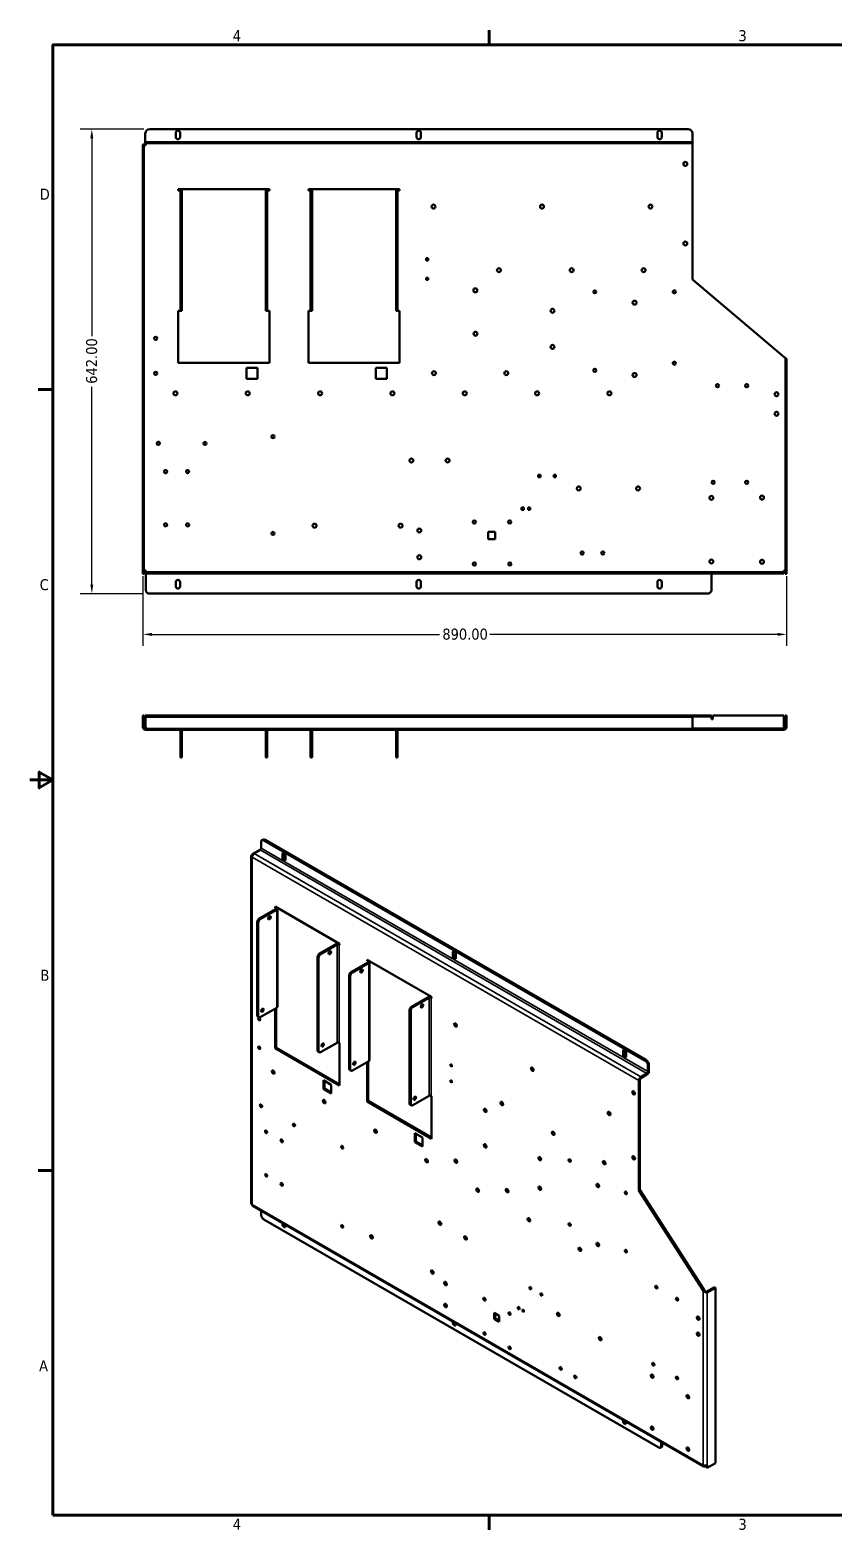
# Model space of a CAD drawing. Header units: millimetres. Extents: x 63 to 2731, y 32 to 2127.
# Drawn here: x 63 to 1175, y 43 to 2116 of the extents above; entities that cross this region are included whole.
import ezdxf

# ---------------------------------------------------------------- set-up
doc = ezdxf.new("R2010")
doc.units = ezdxf.units.MM
doc.header["$LTSCALE"] = 5
for name, color, linetype, lineweight in [('Obramowanie (ANSI)', 7, 'Continuous', 70), ('Ukryty (ANSI)', 7, 'Continuous', 35), ('Widoczne (ANSI)', 7, 'Continuous', 50), ('Widoczne wąskie (ANSI)', 7, 'Continuous', 35), ('Wymiar (ANSI)', 7, 'Continuous', 25)]:
    doc.layers.add(name, color=color, linetype=linetype, lineweight=lineweight)
doc.styles.add('Tekst notatki (ANSI)', font='tahoma.ttf')
doc.dimstyles.new('Domyślne - mm (ANSI)', dxfattribs={"dimscale": 5, "dimtxt": 3.048, "dimasz": 2.5, "dimexe": 3.175, "dimexo": 1.6002, "dimgap": 0.8, "dimtad": 0, "dimtoh": 1, "dimrnd": 1e-08, "dimzin": 4, "dimdsep": 46, "dimtxsty": 'Tekst notatki (ANSI)', "dimcen": 0.09, "dimdle": 10, "dimclrd": 256, "dimclre": 256, "dimclrt": 256, "dimadec": 1, "dimazin": 1, "dimtfac": 1, "dimtofl": 0, "dimtmove": 0, "dimatfit": 3, "dimfxl": 1, "dimtolj": 1, "dimtzin": 4, "dimlwd": -1, "dimlwe": -1, "dimarcsym": 0})

# ---------------------------------------------------------------- blocks, each defined once
blk = doc.blocks.new('Ramki Default Border')
at = {"layer": 'Obramowanie (ANSI)'}
for p, q in [((139.7, 419.1), (139.7, 423.16)), ((19.05, 323.85), (14.99, 323.85)), ((19.05, 107.95), (14.99, 107.95)), ((139.7, 12.7), (139.7, 8.64))]:
    blk.add_line(p, q, dxfattribs=at)
at = {"layer": 'Obramowanie (ANSI)', "flags": 128}
for points in [[(19.05, 12.7), (19.05, 419.1), (539.75, 419.1), (539.75, 12.7), (19.05, 12.7)], [(12.7, 215.9), (19.05, 215.9), (15.24, 218.1), (15.24, 213.7), (19.05, 215.9)]]:
    blk.add_lwpolyline(points, dxfattribs=at)
at = {"layer": 'Obramowanie (ANSI)', "char_height": 3.05, "attachment_point": 7, "style": 'Tekst notatki (ANSI)'}
for s, insert in [('4', (68.79, 420.12)), ('3', (208.6, 420.05)), ('D', (15.39, 376.3)), ('C', (15.39, 268.3)), ('B', (15.58, 160.4)), ('A', (15.21, 52.45)), ('4', (68.79, 8.64)), ('3', (208.6, 8.57))]:
    blk.add_mtext(s, dxfattribs=dict(at, insert=insert))
blk = doc.blocks.new('*D5')
at = {"layer": 'Defpoints', "color": 0, "transparency": 16777216}
for p in [(149, 1979), (229, 1979), (228.6, 1337)]:
    blk.add_point(p, dxfattribs=at)
at = {"layer": 'Wymiar (ANSI)', "transparency": 16777216}
for p, q in [((221, 1979), (133.1, 1979)), ((149, 1966.5), (149, 1692.9)), ((149, 1349.5), (149, 1623.1)), ((220.6, 1337), (133.1, 1337))]:
    blk.add_line(p, q, dxfattribs=at)
for points in [[(146.9, 1966.5), (151, 1966.5), (149, 1979)], [(146.9, 1349.5), (151, 1349.5), (149, 1337)]]:
    blk.add_solid(points, dxfattribs=at)
at = {"layer": 'Wymiar (ANSI)', "transparency": 16777216, "insert": (141, 1627.1), "char_height": 15.24, "attachment_point": 1, "rotation": 90, "style": 'Tekst notatki (ANSI)'}
blk.add_mtext('\\A1;642.00', dxfattribs=at)
blk = doc.blocks.new('*D6')
at = {"layer": 'Defpoints', "color": 0, "transparency": 16777216}
for p in [(219.6, 1369), (1109.6, 1369), (1109.6, 1280.7)]:
    blk.add_point(p, dxfattribs=at)
at = {"layer": 'Wymiar (ANSI)', "transparency": 16777216}
for p, q in [((219.6, 1361), (219.6, 1264.9)), ((1109.6, 1361), (1109.6, 1264.9)), ((232.1, 1280.7), (629.6, 1280.7)), ((1097.1, 1280.7), (699.5, 1280.7))]:
    blk.add_line(p, q, dxfattribs=at)
for points in [[(232.1, 1282.8), (232.1, 1278.7), (219.6, 1280.7)], [(1097.1, 1282.8), (1097.1, 1278.7), (1109.6, 1280.7)]]:
    blk.add_solid(points, dxfattribs=at)
at = {"layer": 'Wymiar (ANSI)', "transparency": 16777216, "insert": (633.6, 1288.7), "char_height": 15.24, "attachment_point": 1, "style": 'Tekst notatki (ANSI)'}
blk.add_mtext('\\A1;890.00', dxfattribs=at)

msp = doc.modelspace()

# ---------------------------------------------------------------- linework, layer by layer
at = {"layer": 'Ukryty (ANSI)'}
for p, q in [((221.551, 1957.023), (221.551, 1369.023)), ((979.551, 1959.023), (223.551, 1959.023)), ((271.551, 1889.869), (273.551, 1889.869)), ((389.551, 1889.869), (391.551, 1889.869)), ((451.551, 1889.869), (453.551, 1889.869)), ((569.551, 1889.869), (571.551, 1889.869)), ((271.551, 1884.869), (273.551, 1884.869)), ((389.551, 1884.869), (391.551, 1884.869)), ((451.551, 1884.869), (453.551, 1884.869)), ((569.551, 1884.869), (571.551, 1884.869)), ((271.551, 1740.523), (273.551, 1740.523)), ((271.551, 1735.523), (273.551, 1735.523)), ((389.551, 1740.523), (391.551, 1740.523)), ((389.551, 1735.523), (391.551, 1735.523)), ((451.551, 1740.523), (453.551, 1740.523)), ((451.551, 1735.523), (453.551, 1735.523)), ((569.551, 1740.523), (571.551, 1740.523)), ((569.551, 1735.523), (571.551, 1735.523)), ((1107.551, 1369.023), (1107.551, 1661.023)), ((1107.551, 1661.023), (1109.551, 1661.023)), ((223.551, 1367.023), (1105.551, 1367.023)), ((1005.551, 1365.023), (1005.551, 1367.023)), ((1007.551, 1365.023), (1007.551, 1367.023)), ((223.551, 1168.747), (223.551, 1164.747)), ((223.551, 1164.747), (223.551, 1152.747)), ((264.965, 1166.747), (264.965, 1168.747)), ((265.015, 1166.747), (265.015, 1168.747)), ((270.915, 1166.747), (270.915, 1168.747)), ((270.965, 1168.747), (270.965, 1166.747)), ((597.965, 1166.747), (597.965, 1168.747)), ((598.015, 1166.747), (598.015, 1168.747)), ((603.915, 1166.747), (603.915, 1168.747)), ((603.965, 1168.747), (603.965, 1166.747)), ((930.965, 1166.747), (930.965, 1168.747)), ((931.015, 1166.747), (931.015, 1168.747)), ((936.915, 1166.747), (936.915, 1168.747)), ((936.965, 1168.747), (936.965, 1166.747)), ((1005.551, 1166.747), (979.551, 1166.747)), ((223.551, 1150.747), (979.551, 1150.747)), ((235.136, 1148.747), (235.136, 1150.747)), ((238.801, 1150.747), (238.801, 1148.747)), ((238.804, 1150.747), (238.804, 1148.747)), ((238.804, 1148.747), (238.804, 1150.747)), ((239.436, 1148.747), (239.436, 1150.747)), ((242.31, 1148.747), (242.31, 1150.747)), ((243.104, 1148.747), (243.104, 1150.747)), ((248.779, 1148.747), (248.779, 1150.747)), ((248.829, 1150.747), (248.829, 1148.747)), ((248.967, 1150.747), (248.967, 1148.747)), ((251.582, 1148.747), (251.582, 1150.747)), ((252.625, 1148.747), (252.625, 1150.747)), ((253.079, 1148.747), (253.079, 1150.747)), ((261.873, 1148.747), (261.873, 1150.747)), ((267.273, 1148.747), (267.273, 1150.747)), ((268.551, 1150.747), (268.551, 1148.747)), ((279.259, 1148.747), (279.259, 1150.747)), ((279.417, 1150.747), (279.417, 1148.747)), ((279.94, 1150.747), (279.94, 1148.747)), ((282.453, 1148.747), (282.453, 1150.747)), ((283.285, 1148.747), (283.285, 1150.747)), ((283.559, 1148.747), (283.559, 1150.747)), ((303.301, 1150.747), (303.301, 1148.747)), ((307.501, 1150.747), (307.501, 1148.747)), ((361.873, 1148.747), (361.873, 1150.747)), ((362.826, 1148.747), (362.826, 1150.747)), ((367.273, 1148.747), (367.273, 1150.747)), ((377.826, 1148.747), (377.826, 1150.747)), ((394.551, 1150.747), (394.551, 1148.747)), ((397.401, 1148.747), (397.401, 1150.747)), ((401.701, 1148.747), (401.701, 1150.747)), ((448.551, 1150.747), (448.551, 1148.747)), ((454.212, 1148.747), (454.212, 1150.747)), ((459.612, 1148.747), (459.612, 1150.747)), ((461.873, 1148.747), (461.873, 1150.747)), ((467.273, 1148.747), (467.273, 1150.747)), ((541.826, 1148.747), (541.826, 1150.747)), ((556.826, 1148.747), (556.826, 1150.747)), ((561.873, 1148.747), (561.873, 1150.747)), ((567.273, 1148.747), (567.273, 1150.747)), ((573.212, 1148.747), (573.212, 1150.747)), ((574.551, 1150.747), (574.551, 1148.747)), ((578.612, 1148.747), (578.612, 1150.747)), ((588.112, 1150.747), (588.112, 1148.747)), ((593.512, 1150.747), (593.512, 1148.747)), ((599.064, 1148.747), (599.064, 1150.747)), ((604.464, 1148.747), (604.464, 1150.747)), ((611.193, 1148.747), (611.193, 1150.747)), ((614.193, 1148.747), (614.193, 1150.747)), ((618.712, 1148.747), (618.712, 1150.747)), ((619.274, 1148.747), (619.274, 1150.747)), ((624.112, 1148.747), (624.112, 1150.747)), ((624.674, 1148.747), (624.674, 1150.747)), ((638.112, 1150.747), (638.112, 1148.747)), ((643.512, 1150.747), (643.512, 1148.747)), ((661.873, 1148.747), (661.873, 1150.747)), ((667.273, 1148.747), (667.273, 1150.747)), ((675.607, 1148.747), (675.607, 1150.747)), ((675.797, 1148.747), (675.797, 1150.747)), ((676.526, 1148.747), (676.526, 1150.747)), ((676.745, 1148.747), (676.745, 1150.747)), ((679.907, 1148.747), (679.907, 1150.747)), ((680.097, 1148.747), (680.097, 1150.747)), ((681.926, 1148.747), (681.926, 1150.747)), ((682.145, 1148.747), (682.145, 1150.747)), ((696.852, 1148.747), (696.852, 1150.747)), ((706.852, 1148.747), (706.852, 1150.747)), ((709.159, 1148.747), (709.159, 1150.747)), ((714.559, 1148.747), (714.559, 1150.747)), ((719.274, 1148.747), (719.274, 1150.747)), ((724.607, 1148.747), (724.607, 1150.747)), ((724.674, 1148.747), (724.674, 1150.747)), ((724.797, 1148.747), (724.797, 1150.747)), ((728.907, 1148.747), (728.907, 1150.747)), ((729.097, 1148.747), (729.097, 1150.747)), ((743.139, 1148.747), (743.139, 1150.747)), ((746.139, 1148.747), (746.139, 1150.747)), ((752.139, 1148.747), (752.139, 1150.747)), ((755.139, 1148.747), (755.139, 1150.747)), ((761.873, 1148.747), (761.873, 1150.747)), ((766.132, 1148.747), (766.132, 1150.747)), ((767.273, 1148.747), (767.273, 1150.747)), ((768.712, 1148.747), (768.712, 1150.747)), ((769.132, 1148.747), (769.132, 1150.747)), ((774.112, 1148.747), (774.112, 1150.747)), ((783.21, 1148.747), (783.21, 1150.747)), ((787.632, 1148.747), (787.632, 1150.747)), ((788.61, 1148.747), (788.61, 1150.747)), ((790.632, 1148.747), (790.632, 1150.747)), ((809.659, 1148.747), (809.659, 1150.747)), ((815.059, 1148.747), (815.059, 1150.747)), ((819.511, 1148.747), (819.511, 1150.747)), ((824.797, 1150.747), (824.797, 1148.747)), ((824.911, 1148.747), (824.911, 1150.747)), ((829.097, 1150.747), (829.097, 1148.747)), ((842.214, 1148.747), (842.214, 1150.747)), ((846.514, 1148.747), (846.514, 1150.747)), ((853.297, 1150.747), (853.297, 1148.747)), ((857.597, 1150.747), (857.597, 1148.747)), ((861.873, 1148.747), (861.873, 1150.747)), ((867.273, 1148.747), (867.273, 1150.747)), ((896.671, 1148.747), (896.671, 1150.747)), ((901.511, 1148.747), (901.511, 1150.747)), ((902.071, 1148.747), (902.071, 1150.747)), ((906.911, 1148.747), (906.911, 1150.747)), ((909.159, 1148.747), (909.159, 1150.747)), ((914.559, 1148.747), (914.559, 1150.747)), ((918.712, 1148.747), (918.712, 1150.747)), ((924.112, 1148.747), (924.112, 1150.747)), ((952.136, 1148.747), (952.136, 1150.747)), ((956.436, 1148.747), (956.436, 1150.747)), ((966.851, 1150.747), (966.851, 1148.747)), ((972.251, 1150.747), (972.251, 1148.747)), ((1002.907, 1148.747), (1002.907, 1150.747)), ((1005.842, 1148.747), (1005.842, 1150.747)), ((1008.307, 1148.747), (1008.307, 1150.747)), ((1010.142, 1148.747), (1010.142, 1150.747)), ((1011.842, 1148.747), (1011.842, 1150.747)), ((1016.142, 1148.747), (1016.142, 1150.747)), ((1052.342, 1148.747), (1052.342, 1150.747)), ((1056.642, 1148.747), (1056.642, 1150.747)), ((1072.907, 1148.747), (1072.907, 1150.747)), ((1078.307, 1148.747), (1078.307, 1150.747)), ((1092.943, 1148.747), (1092.943, 1150.747)), ((1098.343, 1148.747), (1098.343, 1150.747)), ((271.551, 1135.247), (273.551, 1135.247)), ((271.551, 1130.247), (273.551, 1130.247)), ((271.551, 1121.247), (273.551, 1121.247)), ((389.551, 1135.247), (391.551, 1135.247)), ((389.551, 1130.247), (391.551, 1130.247)), ((389.551, 1121.247), (391.551, 1121.247)), ((451.551, 1135.247), (453.551, 1135.247)), ((451.551, 1130.247), (453.551, 1130.247)), ((451.551, 1121.247), (453.551, 1121.247)), ((569.551, 1135.247), (571.551, 1135.247)), ((569.551, 1130.247), (571.551, 1130.247)), ((569.551, 1121.247), (571.551, 1121.247)), ((271.551, 1116.247), (273.551, 1116.247)), ((389.551, 1116.247), (391.551, 1116.247)), ((451.551, 1116.247), (453.551, 1116.247)), ((569.551, 1116.247), (571.551, 1116.247))]:
    msp.add_line(p, q, dxfattribs=at)
for centre, start, end in [((269.551, 1146.747), 30, 90), ((393.551, 1146.747), 90, 150), ((449.551, 1146.747), 30, 90), ((573.551, 1146.747), 90, 150)]:
    msp.add_arc(centre, 4, start, end, dxfattribs=at)
msp.add_open_spline([(1105.551, 1664.408), (1105.946, 1663.982), (1106.333, 1663.566), (1106.77, 1662.999), (1106.872, 1662.859), (1107.15, 1662.434), (1107.297, 1662.153), (1107.499, 1661.587), (1107.551, 1661.307), (1107.551, 1661.023)], degree=3, knots=[0, 0, 0, 0, 0.174208867, 0.174208867, 0.231870689, 0.231870689, 0.347681495, 0.347681495, 0.463741379, 0.463741379, 0.463741379, 0.463741379], dxfattribs=at)
at = {"layer": 'Widoczne (ANSI)'}
for p, q in [((222.965, 1963.023), (222.965, 1973.023)), ((228.965, 1979.023), (973.551, 1979.023)), ((264.965, 1968.023), (264.965, 1974.023)), ((270.965, 1974.023), (270.965, 1968.023)), ((597.965, 1968.023), (597.965, 1974.023)), ((603.965, 1974.023), (603.965, 1968.023)), ((930.965, 1968.023), (930.965, 1974.023)), ((936.965, 1974.023), (936.965, 1968.023)), ((979.551, 1973.023), (979.551, 1963.023)), ((221.551, 1957.609), (219.551, 1957.609)), ((219.551, 1957.609), (219.551, 1957.023)), ((223.551, 1957.023), (219.551, 1957.023)), ((219.551, 1369.023), (219.551, 1957.023)), ((221.551, 1957.023), (221.551, 1957.609)), ((222.965, 1961.023), (222.965, 1963.023)), ((222.965, 1959.023), (222.965, 1961.023)), ((223.551, 1961.023), (222.965, 1961.023)), ((223.551, 1959.023), (222.965, 1959.023)), ((223.551, 1961.023), (979.551, 1961.023)), ((223.551, 1961.023), (223.551, 1957.023)), ((979.551, 1963.023), (979.551, 1961.023)), ((979.551, 1957.023), (979.551, 1961.023)), ((979.551, 1957.023), (979.551, 1771.023)), ((268.551, 1894.023), (268.551, 1896.023)), ((268.551, 1896.023), (394.551, 1896.023)), ((269.551, 1894.023), (268.551, 1894.023)), ((269.551, 1894.023), (271.551, 1894.023)), ((271.551, 1890.023), (271.551, 1894.023)), ((273.551, 1894.023), (271.551, 1894.023)), ((271.551, 1890.023), (271.551, 1732.023)), ((273.551, 1894.023), (273.551, 1890.023)), ((273.551, 1890.023), (273.551, 1732.023)), ((391.551, 1894.023), (389.551, 1894.023)), ((389.551, 1890.023), (389.551, 1894.023)), ((389.551, 1732.023), (389.551, 1890.023)), ((391.551, 1894.023), (391.551, 1890.023)), ((391.551, 1894.023), (393.551, 1894.023)), ((391.551, 1732.023), (391.551, 1890.023)), ((394.551, 1894.023), (393.551, 1894.023)), ((394.551, 1896.023), (394.551, 1894.023)), ((448.551, 1894.023), (448.551, 1896.023)), ((448.551, 1896.023), (574.551, 1896.023)), ((449.551, 1894.023), (448.551, 1894.023)), ((449.551, 1894.023), (451.551, 1894.023)), ((451.551, 1890.023), (451.551, 1894.023)), ((453.551, 1894.023), (451.551, 1894.023)), ((451.551, 1890.023), (451.551, 1732.023)), ((453.551, 1894.023), (453.551, 1890.023)), ((453.551, 1890.023), (453.551, 1732.023)), ((571.551, 1894.023), (569.551, 1894.023)), ((569.551, 1890.023), (569.551, 1894.023)), ((569.551, 1732.023), (569.551, 1890.023)), ((571.551, 1894.023), (571.551, 1890.023)), ((571.551, 1894.023), (573.551, 1894.023)), ((571.551, 1732.023), (571.551, 1890.023)), ((574.551, 1894.023), (573.551, 1894.023)), ((574.551, 1896.023), (574.551, 1894.023)), ((611.193, 1797.6), (611.193, 1800.6)), ((611.193, 1800.6), (614.193, 1800.6)), ((614.193, 1797.6), (611.193, 1797.6)), ((614.193, 1800.6), (614.193, 1797.6)), ((611.193, 1770.6), (611.193, 1773.6)), ((611.193, 1773.6), (614.193, 1773.6)), ((614.193, 1770.6), (611.193, 1770.6)), ((614.193, 1773.6), (614.193, 1770.6)), ((1105.551, 1664.408), (979.551, 1771.023)), ((268.551, 1656.023), (268.551, 1728.023)), ((268.551, 1728.023), (269.551, 1728.023)), ((271.551, 1728.023), (269.551, 1728.023)), ((271.551, 1728.023), (271.551, 1732.023)), ((271.551, 1728.023), (273.551, 1728.023)), ((273.551, 1732.023), (273.551, 1728.023)), ((389.551, 1728.023), (389.551, 1732.023)), ((389.551, 1728.023), (391.551, 1728.023)), ((391.551, 1732.023), (391.551, 1728.023)), ((393.551, 1728.023), (391.551, 1728.023)), ((393.551, 1728.023), (394.551, 1728.023)), ((394.551, 1728.023), (394.551, 1656.023)), ((448.551, 1656.023), (448.551, 1728.023)), ((448.551, 1728.023), (449.551, 1728.023)), ((451.551, 1728.023), (449.551, 1728.023)), ((451.551, 1728.023), (451.551, 1732.023)), ((451.551, 1728.023), (453.551, 1728.023)), ((453.551, 1732.023), (453.551, 1728.023)), ((569.551, 1728.023), (569.551, 1732.023)), ((569.551, 1728.023), (571.551, 1728.023)), ((571.551, 1732.023), (571.551, 1728.023)), ((573.551, 1728.023), (571.551, 1728.023)), ((573.551, 1728.023), (574.551, 1728.023)), ((574.551, 1728.023), (574.551, 1656.023)), ((1109.551, 1661.023), (1109.551, 1369.023)), ((394.551, 1656.023), (268.551, 1656.023)), ((362.826, 1634.042), (362.826, 1649.042)), ((362.826, 1649.042), (377.826, 1649.042)), ((377.826, 1649.042), (377.826, 1634.042)), ((574.551, 1656.023), (448.551, 1656.023)), ((541.826, 1634.042), (541.826, 1649.042)), ((541.826, 1649.042), (556.826, 1649.042)), ((556.826, 1649.042), (556.826, 1634.042)), ((377.826, 1634.042), (362.826, 1634.042)), ((556.826, 1634.042), (541.826, 1634.042)), ((766.132, 1498.227), (766.132, 1501.227)), ((766.132, 1501.227), (769.132, 1501.227)), ((769.132, 1498.227), (766.132, 1498.227)), ((769.132, 1501.227), (769.132, 1498.227)), ((787.632, 1498.192), (787.632, 1501.192)), ((787.632, 1501.192), (790.632, 1501.192)), ((790.632, 1498.192), (787.632, 1498.192)), ((790.632, 1501.192), (790.632, 1498.192)), ((743.139, 1452.915), (743.139, 1455.915)), ((743.139, 1455.915), (746.139, 1455.915)), ((746.139, 1452.915), (743.139, 1452.915)), ((746.139, 1455.915), (746.139, 1452.915)), ((752.139, 1455.915), (755.139, 1455.915)), ((752.139, 1452.915), (752.139, 1455.915)), ((755.139, 1452.915), (752.139, 1452.915)), ((755.139, 1455.915), (755.139, 1452.915)), ((696.852, 1412.296), (696.852, 1422.296)), ((696.852, 1422.296), (706.852, 1422.296)), ((706.852, 1412.296), (696.852, 1412.296)), ((706.852, 1422.296), (706.852, 1412.296)), ((223.551, 1369.023), (219.551, 1369.023)), ((219.551, 1364.437), (219.551, 1369.023)), ((221.551, 1369.023), (221.551, 1364.437)), ((223.551, 1369.023), (223.551, 1365.023)), ((1105.551, 1365.023), (1105.551, 1369.023)), ((1109.551, 1369.023), (1105.551, 1369.023)), ((1107.551, 1364.437), (1107.551, 1369.023)), ((1109.551, 1369.023), (1109.551, 1364.437)), ((221.551, 1364.437), (219.551, 1364.437)), ((223.551, 1365.023), (223.551, 1363.023)), ((1105.551, 1365.023), (223.551, 1365.023)), ((223.551, 1363.023), (223.551, 1342.023)), ((265.015, 1350.569), (265.015, 1353.023)), ((265.015, 1347.023), (265.015, 1349.478)), ((270.915, 1353.023), (270.915, 1350.569)), ((270.915, 1349.478), (270.915, 1347.023)), ((598.015, 1350.569), (598.015, 1353.023)), ((598.015, 1347.023), (598.015, 1349.478)), ((603.915, 1353.023), (603.915, 1350.569)), ((603.915, 1349.478), (603.915, 1347.023)), ((931.015, 1350.569), (931.015, 1353.023)), ((931.015, 1347.023), (931.015, 1349.478)), ((936.915, 1353.023), (936.915, 1350.569)), ((936.915, 1349.478), (936.915, 1347.023)), ((1005.551, 1363.023), (1005.551, 1365.023)), ((1005.551, 1342.023), (1005.551, 1363.023)), ((1107.551, 1364.437), (1109.551, 1364.437)), ((228.551, 1337.023), (1000.551, 1337.023)), ((219.551, 1168.747), (219.551, 1152.747)), ((221.551, 1168.747), (219.551, 1168.747)), ((221.551, 1152.747), (221.551, 1168.747)), ((222.965, 1168.747), (228.965, 1168.747)), ((222.965, 1168.747), (222.965, 1166.747)), ((228.965, 1166.747), (222.965, 1166.747)), ((222.965, 1164.747), (222.965, 1166.747)), ((222.965, 1152.747), (222.965, 1164.747)), ((228.965, 1168.747), (973.551, 1168.747)), ((228.965, 1166.747), (973.551, 1166.747)), ((973.551, 1168.747), (979.551, 1168.747)), ((979.551, 1166.747), (973.551, 1166.747)), ((979.551, 1168.747), (1005.551, 1168.747)), ((979.551, 1166.747), (979.551, 1168.747)), ((979.551, 1166.747), (979.551, 1164.747)), ((979.551, 1164.747), (979.551, 1152.747)), ((1005.551, 1164.747), (1005.551, 1168.747)), ((1005.551, 1163.747), (1005.551, 1164.747)), ((1007.551, 1163.747), (1005.551, 1163.747)), ((1007.551, 1168.747), (1007.551, 1163.747)), ((1105.551, 1168.747), (1007.551, 1168.747)), ((1105.551, 1168.747), (1105.551, 1152.747)), ((1107.551, 1152.747), (1107.551, 1168.747)), ((1107.551, 1168.747), (1109.551, 1168.747)), ((1109.551, 1152.747), (1109.551, 1168.747)), ((221.551, 1152.747), (219.551, 1152.747)), ((223.551, 1152.747), (222.965, 1152.747)), ((223.551, 1152.747), (223.551, 1148.747)), ((979.551, 1148.747), (223.551, 1148.747)), ((271.551, 1146.747), (271.551, 1114.747)), ((273.551, 1146.747), (273.551, 1114.747)), ((389.551, 1146.747), (389.551, 1114.747)), ((391.551, 1114.747), (391.551, 1146.747)), ((451.551, 1146.747), (451.551, 1114.747)), ((453.551, 1146.747), (453.551, 1114.747)), ((569.551, 1146.747), (569.551, 1114.747)), ((571.551, 1114.747), (571.551, 1146.747)), ((979.551, 1148.747), (979.551, 1152.747)), ((1105.551, 1150.747), (979.551, 1150.747)), ((1105.551, 1148.747), (979.551, 1148.747)), ((1105.551, 1152.747), (1105.551, 1150.747)), ((1105.551, 1150.2), (1105.551, 1150.747)), ((1105.551, 1148.747), (1105.551, 1150.2)), ((1107.551, 1152.747), (1109.551, 1152.747)), ((271.551, 1110.747), (271.551, 1114.747)), ((271.551, 1110.747), (273.551, 1110.747)), ((273.551, 1114.747), (273.551, 1110.747)), ((389.551, 1110.747), (389.551, 1114.747)), ((389.551, 1110.747), (391.551, 1110.747)), ((391.551, 1114.747), (391.551, 1110.747)), ((451.551, 1110.747), (451.551, 1114.747)), ((451.551, 1110.747), (453.551, 1110.747)), ((453.551, 1114.747), (453.551, 1110.747)), ((569.551, 1110.747), (569.551, 1114.747)), ((569.551, 1110.747), (571.551, 1110.747)), ((571.551, 1114.747), (571.551, 1110.747)), ((385.585, 996.982), (384.171, 996.165)), ((387.171, 995.868), (913.672, 691.892)), ((388.585, 996.685), (915.087, 692.709)), ((373.029, 977.905), (370.614, 976.511)), ((371.661, 975.907), (370.614, 976.511)), ((370.614, 976.511), (370.614, 976.033)), ((371.443, 975.555), (370.614, 976.033)), ((373.029, 977.905), (381.514, 982.804)), ((373.029, 977.392), (373.029, 977.905)), ((373.443, 977.666), (373.029, 977.905)), ((382.928, 985.254), (382.928, 993.419)), ((412.626, 972.19), (412.626, 977.089)), ((414.041, 977.905), (414.041, 973.006)), ((416.869, 974.639), (416.869, 969.74)), ((369.443, 974.4), (369.443, 494.3)), ((403.141, 900.915), (380.514, 887.851)), ((404.555, 900.099), (381.928, 887.035)), ((402.434, 902.957), (402.434, 904.59)), ((402.434, 904.59), (491.53, 853.15)), ((403.848, 903.773), (402.434, 902.957)), ((403.141, 902.548), (402.434, 902.957)), ((405.727, 901.732), (405.727, 766.193)), ((377.685, 882.952), (377.685, 753.946)), ((379.1, 882.136), (379.1, 753.129)), ((486.58, 852.742), (463.952, 839.678)), ((465.367, 838.862), (487.994, 851.926)), ((491.53, 851.517), (490.822, 851.926)), ((491.53, 853.15), (491.53, 851.517)), ((461.124, 705.773), (461.124, 834.779)), ((462.538, 704.956), (462.538, 833.963)), ((529.713, 829.472), (529.713, 831.105)), ((529.713, 831.105), (618.809, 779.666)), ((531.128, 830.288), (529.713, 829.472)), ((530.42, 829.064), (529.713, 829.472)), ((648.093, 836.243), (648.093, 841.142)), ((649.507, 841.958), (649.507, 837.06)), ((652.336, 838.693), (652.336, 833.794)), ((504.965, 809.468), (504.965, 680.461)), ((506.379, 808.651), (506.379, 679.645)), ((530.42, 827.431), (507.793, 814.367)), ((531.835, 826.614), (509.207, 813.55)), ((533.006, 828.247), (533.006, 692.709)), ((613.859, 779.257), (591.232, 766.193)), ((592.646, 765.377), (615.273, 778.441)), ((618.809, 778.033), (618.102, 778.441)), ((618.809, 779.666), (618.809, 778.033)), ((379.928, 751.298), (378.514, 752.115)), ((404.555, 764.56), (381.928, 751.496)), ((402.434, 708.63), (402.434, 763.336)), ((403.848, 764.152), (403.848, 709.447)), ((588.403, 632.288), (588.403, 761.294)), ((589.817, 631.471), (589.817, 760.478)), ((402.434, 708.63), (403.848, 709.447)), ((491.53, 657.191), (402.434, 708.63)), ((403.848, 709.447), (491.53, 658.824)), ((487.994, 716.387), (465.367, 703.323)), ((490.822, 716.387), (491.53, 715.979)), ((491.53, 715.979), (491.53, 657.191)), ((883.56, 700.296), (883.56, 705.195)), ((884.974, 706.012), (884.974, 701.113)), ((461.952, 703.942), (463.367, 703.125)), ((531.835, 691.076), (509.207, 678.012)), ((529.713, 635.146), (529.713, 689.851)), ((531.128, 690.667), (531.128, 635.962)), ((644.719, 684.344), (644.719, 686.794)), ((644.719, 686.794), (646.84, 685.569)), ((644.719, 684.344), (646.133, 685.161)), ((646.84, 683.12), (644.719, 684.344)), ((646.133, 685.977), (646.133, 685.161)), ((646.133, 685.161), (646.84, 684.753)), ((646.84, 685.569), (646.84, 683.12)), ((887.802, 702.746), (887.802, 697.847)), ((917.915, 684.544), (917.915, 676.379)), ((919.329, 677.195), (919.329, 685.36)), ((469.097, 652.195), (469.097, 664.442)), ((469.097, 664.442), (479.703, 658.319)), ((470.511, 663.626), (470.511, 653.011)), ((507.207, 677.814), (505.793, 678.63)), ((644.719, 662.299), (644.719, 664.748)), ((644.719, 664.748), (646.84, 663.524)), ((646.133, 663.932), (646.133, 663.115)), ((646.84, 663.524), (646.84, 661.074)), ((905.187, 664.131), (905.187, 512.263)), ((906.601, 664.948), (906.601, 513.079)), ((916.501, 673.929), (908.015, 669.03)), ((916.501, 672.296), (908.015, 667.397)), ((469.097, 652.195), (470.511, 653.011)), ((479.703, 646.071), (469.097, 652.195)), ((470.511, 653.011), (479.703, 647.704)), ((479.703, 658.319), (479.703, 646.071)), ((615.273, 642.902), (592.646, 629.838)), ((618.102, 642.902), (618.809, 642.494)), ((644.719, 662.299), (646.133, 663.115)), ((646.84, 661.074), (644.719, 662.299)), ((646.133, 663.115), (646.84, 662.707)), ((382.814, 630.733), (381.399, 629.916)), ((383.342, 629.032), (383.342, 630.489)), ((383.879, 627.131), (384.099, 627.258)), ((529.713, 635.146), (531.128, 635.962)), ((618.809, 583.706), (529.713, 635.146)), ((531.128, 635.962), (618.809, 585.339)), ((589.232, 630.457), (590.646, 629.64)), ((618.809, 642.494), (618.809, 583.706)), ((389.902, 594.438), (388.488, 593.622)), ((411.531, 581.666), (410.117, 580.849)), ((595.669, 579.118), (595.669, 591.366)), ((595.669, 591.366), (606.275, 585.242)), ((597.083, 590.549), (597.083, 579.935)), ((606.275, 585.242), (606.275, 572.995)), ((595.669, 579.118), (597.083, 579.935)), ((606.275, 572.995), (595.669, 579.118)), ((597.083, 579.935), (606.275, 574.628)), ((390, 533.896), (388.586, 533.079)), ((390.435, 531.058), (391.422, 531.627)), ((411.901, 520.688), (410.487, 519.872)), ((412.264, 518.593), (412.855, 518.933)), ((905.187, 512.263), (906.601, 513.079)), ((994.282, 373.773), (905.187, 512.263)), ((995.697, 374.589), (906.601, 513.079)), ((370.614, 492.189), (370.614, 492.667)), ((370.65, 492.168), (370.614, 492.189)), ((371.443, 490.836), (995.111, 130.761)), ((383.342, 483.966), (383.342, 477.97)), ((386.878, 471.846), (932.764, 156.679)), ((412.662, 465.125), (412.662, 467.038)), ((414.076, 466.222), (414.076, 465.941)), ((416.834, 464.629), (416.834, 462.716)), ((754.277, 376.654), (754.277, 379.104)), ((754.277, 379.104), (756.398, 377.879)), ((754.277, 376.654), (755.691, 377.471)), ((756.398, 375.429), (754.277, 376.654)), ((755.691, 378.287), (755.691, 377.471)), ((755.691, 377.471), (756.398, 377.062)), ((756.398, 377.879), (756.398, 375.429)), ((994.282, 373.773), (995.31, 374.366)), ((995.31, 374.366), (995.697, 374.589)), ((998.527, 371.827), (1009.839, 378.358)), ((999.939, 371.009), (1011.253, 377.541)), ((1009.839, 378.358), (1011.253, 377.541)), ((1011.253, 377.541), (1011.253, 135.38)), ((769.479, 367.848), (769.479, 370.298)), ((769.479, 370.298), (771.601, 369.073)), ((769.479, 367.848), (770.894, 368.665)), ((771.601, 366.623), (769.479, 367.848)), ((770.894, 369.481), (770.894, 368.665)), ((770.894, 368.665), (771.601, 368.256)), ((771.601, 369.073), (771.601, 366.623)), ((998.635, 371.762), (999.939, 371.009)), ((705.289, 334.775), (705.289, 342.94)), ((705.289, 342.94), (712.36, 338.857)), ((705.289, 334.775), (706.703, 335.591)), ((712.36, 330.692), (705.289, 334.775)), ((706.703, 342.123), (706.703, 335.591)), ((706.703, 335.591), (712.36, 332.325)), ((712.36, 338.857), (712.36, 330.692)), ((738.018, 349.044), (738.018, 351.493)), ((738.018, 351.493), (740.14, 350.268)), ((738.018, 349.044), (739.433, 349.86)), ((740.14, 347.819), (738.018, 349.044)), ((739.433, 350.677), (739.433, 349.86)), ((739.433, 349.86), (740.14, 349.452)), ((740.14, 350.268), (740.14, 347.819)), ((744.382, 347.819), (746.504, 346.594)), ((744.382, 345.369), (744.382, 347.819)), ((744.382, 345.369), (745.797, 346.186)), ((746.504, 344.145), (744.382, 345.369)), ((745.797, 347.002), (745.797, 346.186)), ((745.797, 346.186), (746.504, 345.778)), ((746.504, 346.594), (746.504, 344.145)), ((648.128, 329.178), (648.128, 331.091)), ((649.543, 330.275), (649.543, 329.995)), ((652.3, 328.683), (652.3, 326.77)), ((883.595, 193.232), (883.595, 195.145)), ((885.009, 194.328), (885.009, 194.048)), ((887.767, 192.736), (887.767, 190.823)), ((935.264, 156.431), (936.678, 157.248)), ((936.3, 158.72), (936.3, 164.716)), ((937.714, 159.536), (937.714, 163.899)), ((997.111, 130.959), (998.525, 131.776)), ((998.525, 129.664), (998.525, 132.065)), ((998.525, 129.664), (999.939, 128.848)), ((1011.253, 135.38), (999.939, 128.848)), ((999.939, 132.592), (999.939, 128.848))]:
    msp.add_line(p, q, dxfattribs=at)
for centre, radius in [((969.551, 1931.023), 2.7), ((621.412, 1872.021), 2.7), ((771.412, 1872.023), 2.7), ((921.412, 1872.025), 2.7), ((969.551, 1821.023), 2.7), ((711.859, 1784.1), 2.7), ((812.359, 1784.1), 2.7), ((911.859, 1784.1), 2.7), ((679.226, 1756.264), 2.7), ((844.364, 1754.113), 2.15), ((899.371, 1739.261), 2.7), ((954.286, 1754.113), 2.15), ((785.91, 1728), 2.7), ((237.286, 1689.938), 2.15), ((679.445, 1696.264), 2.7), ((785.91, 1678), 2.7), ((237.286, 1641.438), 2.15), ((621.974, 1641.75), 2.7), ((721.974, 1641.75), 2.7), ((844.364, 1645.613), 2.15), ((899.371, 1639.261), 2.7), ((954.286, 1655.613), 2.15), ((1013.992, 1624.442), 2.15), ((1054.492, 1624.442), 2.15), ((264.573, 1613.851), 2.7), ((364.573, 1613.851), 2.7), ((464.573, 1613.851), 2.7), ((564.573, 1613.851), 2.7), ((664.573, 1613.851), 2.7), ((764.573, 1613.851), 2.7), ((864.573, 1613.851), 2.7), ((1095.643, 1612.651), 2.7), ((1095.643, 1585.651), 2.7), ((399.551, 1554.102), 2.15), ((305.401, 1544.644), 2.1), ((590.812, 1521.023), 2.7), ((640.812, 1521.023), 2.7), ((1007.992, 1490.942), 2.15), ((1054.492, 1490.942), 2.15), ((822.211, 1482.408), 2.7), ((904.211, 1482.408), 2.7), ((1005.607, 1469.463), 2.7), ((1075.607, 1469.818), 2.7), ((456.912, 1431.023), 2.7), ((575.912, 1431.023), 2.7), ((677.757, 1435.976), 2.15), ((726.757, 1436.137), 2.15), ((399.551, 1420.244), 2.15), ((601.764, 1424.34), 2.7), ((601.764, 1387.34), 2.7), ((826.947, 1393.137), 2.15), ((855.447, 1393.137), 2.15), ((677.947, 1377.977), 2.15), ((726.947, 1378.137), 2.15), ((1005.607, 1381.463), 2.7), ((1075.607, 1381.108), 2.7)]:
    msp.add_circle(centre, radius, dxfattribs=at)
for centre, radius, start, end in [((228.965, 1973.023), 6, 90, 180), ((267.965, 1974.023), 3, 0, 180), ((600.965, 1974.023), 3, 0, 180), ((933.965, 1974.023), 3, 0, 180), ((973.551, 1973.023), 6, 0, 90), ((267.965, 1968.023), 3, 180, 0), ((600.965, 1968.023), 3, 180, 0), ((933.965, 1968.023), 3, 180, 0), ((240.901, 1544.644), 2.1, 177.247366, 312.131434), ((240.954, 1544.755), 2.15, 309.113653, 180.265148), ((250.929, 1505.766), 2.15, 322.093639, 192.362158), ((250.901, 1505.644), 2.1, 189.275835, 325.179961), ((281.409, 1505.766), 2.15, 330.745996, 202.103753), ((281.401, 1505.644), 2.1, 199.10159, 333.74816), ((250.929, 1432.106), 2.15, 287.695006, 204.158396), ((250.901, 1432.044), 2.1, 202.928141, 288.925262), ((281.409, 1432.106), 2.15, 299.06546, 226.894657), ((281.401, 1432.044), 2.1, 225.893989, 300.066129), ((267.965, 1350.023), 3, 169.524686, 190.475314), ((267.965, 1353.023), 2.95, 0, 180), ((267.965, 1350.023), 3, 349.524686, 10.475314), ((600.965, 1350.023), 3, 169.524686, 190.475314), ((600.965, 1353.023), 2.95, 0, 180), ((600.965, 1350.023), 3, 349.524686, 10.475314), ((933.965, 1350.023), 3, 169.524686, 190.475314), ((933.965, 1353.023), 2.95, 0, 180), ((933.965, 1350.023), 3, 349.524686, 10.475314), ((228.551, 1342.023), 5, 180, 270), ((267.965, 1347.023), 2.95, 180, 0), ((600.965, 1347.023), 2.95, 180, 0), ((933.965, 1347.023), 2.95, 180, 0), ((1000.551, 1342.023), 5, 270, 0), ((223.551, 1152.747), 4, 180, 270), ((223.551, 1152.747), 2, 180, 270), ((269.551, 1146.747), 2, 0, 90), ((269.551, 1146.747), 4, 0, 30), ((393.551, 1146.747), 4, 150, 180), ((393.551, 1146.747), 2, 90, 180), ((449.551, 1146.747), 2, 0, 90), ((449.551, 1146.747), 4, 0, 30), ((573.551, 1146.747), 4, 150, 180), ((573.551, 1146.747), 2, 90, 180)]:
    msp.add_arc(centre, radius, start, end, dxfattribs=at)
for centre, major_axis, start_param, end_param in [((387.171, 990.969), (-3, 5.196), 5.49778714, 7.06858347), ((388.585, 991.786), (-3, 5.196), 5.49778714, 6.28318531), ((373.443, 974.4), (-4, 0), 5.49778714, 7.06858347), ((373.443, 974.4), (2, 3.464), 0.78539816, 2.35619449), ((381.514, 984.437), (1, 1.732), 3.92699082, 5.49778714), ((414.748, 975.864), (-1.5, 2.598), 3.92699082, 7.06858347), ((416.162, 976.68), (1.5, -2.598), 3.63247533, 3.92699082), ((414.748, 970.965), (1.5, -2.598), 3.92699082, 7.06858347), ((416.162, 971.781), (1.5, -2.598), 3.92699082, 5.79230263), ((401.727, 901.732), (2, 0), 5.49778714, 7.06858347), ((401.727, 901.732), (4, 0), 5.49778714, 7.06858347), ((380.514, 884.585), (-2, -3.464), 3.92699082, 5.49778714), ((381.928, 883.769), (2, 3.464), 0.78539816, 2.35619449), ((393.242, 889.766), (1.25, 2.165), 3.74285687, 5.68192109), ((489.408, 851.109), (-4, 0), 4.15339911, 5.49778714), ((489.408, 851.109), (2, 0), 0.78539816, 2.35619449), ((463.952, 836.412), (-2, -3.464), 3.92699082, 5.49778714), ((465.367, 835.596), (2, 3.464), 0.78539816, 2.35619449), ((476.68, 841.593), (1.25, 2.165), 3.74285687, 5.68192109), ((529.006, 828.247), (4, 0), 5.49778714, 7.06858347), ((650.214, 839.917), (-1.5, 2.598), 3.92699082, 7.06858347), ((650.214, 835.018), (1.5, -2.598), 3.92699082, 7.06858347), ((651.629, 840.734), (1.5, -2.598), 3.63247533, 3.92699082), ((651.629, 835.835), (1.5, -2.598), 3.92699082, 5.79230263), ((507.793, 811.101), (-2, -3.464), 3.92699082, 5.49778714), ((509.207, 810.284), (2, 3.464), 0.78539816, 2.35619449), ((520.521, 816.282), (1.25, 2.165), 3.74285687, 5.68192109), ((529.006, 828.247), (2, 0), 5.49778714, 7.06858347), ((603.96, 768.108), (1.25, 2.165), 3.74285687, 5.68192109), ((616.687, 777.624), (-4, 0), 4.15339911, 5.49778714), ((616.687, 777.624), (2, 0), 0.78539816, 2.35619449), ((380.514, 755.579), (-2, -3.464), 5.49778714, 6.28318531), ((381.928, 754.762), (-2, -3.464), 5.49778714, 7.06858347), ((381.74, 749.902), (1.075, -1.862), 3.85945192, 5.56532604), ((383.342, 762.111), (1.25, 2.165), 3.74285687, 5.68192109), ((401.727, 766.193), (4, 0), 5.49778714, 6.28318531), ((591.232, 762.927), (-2, -3.464), 3.92699082, 5.49778714), ((592.646, 762.111), (2, 3.464), 0.78539816, 2.35619449), ((653.358, 741.754), (1.35, -2.338), 3.69287825, 5.73189971), ((381.74, 710.302), (1.075, -1.862), 3.85945192, 5.56532604), ((463.952, 707.406), (-2, -3.464), 5.49778714, 6.28318531), ((465.367, 706.589), (-2, -3.464), 5.49778714, 7.06858347), ((466.781, 713.938), (1.25, 2.165), 3.74285687, 5.68192109), ((489.408, 715.571), (-2, 0), 3.92699082, 5.49778714), ((885.681, 703.971), (-1.5, 2.598), 3.92699082, 7.06858347), ((887.095, 704.787), (1.5, -2.598), 3.63247533, 3.92699082), ((510.621, 688.626), (1.25, 2.165), 3.74285687, 5.68192109), ((529.006, 692.709), (4, 0), 5.49778714, 6.28318531), ((885.681, 699.072), (1.5, -2.598), 3.92699082, 7.06858347), ((887.095, 699.888), (1.5, -2.598), 3.92699082, 5.79230263), ((913.672, 686.993), (3, -5.196), 0.78539816, 2.35619449), ((915.087, 687.81), (-3, 5.196), 3.92699082, 5.49778714), ((401.036, 676.637), (1.35, -2.338), 3.69287825, 5.73189971), ((507.793, 682.094), (-2, -3.464), 5.49778714, 6.28318531), ((509.207, 681.278), (-2, -3.464), 5.49778714, 7.06858347), ((759.424, 680.518), (1.35, -2.338), 3.69287825, 5.73189971), ((908.015, 665.764), (-2, -3.464), 3.92699082, 5.49778714), ((908.015, 665.764), (-1, -1.732), 3.92699082, 5.49778714), ((916.501, 675.562), (2, 3.464), 3.92699082, 5.49778714), ((916.501, 675.562), (-1, -1.732), 0.78539816, 2.35619449), ((616.687, 642.086), (-2, 0), 3.92699082, 5.49778714), ((899.53, 647.801), (1.35, -2.338), 3.69287825, 5.73189971), ((382.883, 628.978), (1.05, -1.819), 3.8789483, 6.23311939), ((382.92, 629.047), (-1.075, 1.862), 3.03885652, 7.07321117), ((384.297, 629.794), (1.05, -1.819), 3.8789483, 5.58977254), ((384.334, 629.863), (1.075, -1.862), 3.85945192, 3.93161852), ((471.746, 635.812), (1.35, -2.338), 3.69287825, 5.73189971), ((591.232, 633.921), (-2, -3.464), 5.49778714, 6.28318531), ((592.646, 633.104), (-2, -3.464), 5.49778714, 7.06858347), ((594.06, 640.453), (1.25, 2.165), 3.74285687, 5.68192109), ((694.239, 623.636), (1.35, -2.338), 3.69287825, 5.73189971), ((717.314, 633.042), (1.35, -2.338), 3.69287825, 5.73189971), ((429.905, 603.462), (1.05, -1.819), 3.88043833, 5.54433963), ((865.49, 619.282), (1.35, -2.338), 3.69287825, 5.73189971), ((389.973, 593.14), (-1.075, 1.862), 3.26540001, 7.28434382), ((389.954, 593.052), (1.05, -1.819), 4.08888469, 6.46085915), ((391.387, 593.956), (1.075, -1.862), 3.85945192, 4.14275117), ((391.368, 593.868), (1.05, -1.819), 4.08888469, 5.57730732), ((411.526, 580.697), (-1.075, 1.862), 3.41641213, 7.45436674), ((411.52, 580.6), (1.05, -1.819), 4.26037645, 6.61040242), ((412.94, 581.513), (1.075, -1.862), 3.85945192, 4.31277408), ((412.935, 581.417), (1.05, -1.819), 4.26037645, 5.56768413), ((542.457, 594.987), (1.35, -2.338), 3.69287825, 5.73189971), ((788.378, 592.013), (1.35, -2.338), 3.69287825, 5.73189971), ((496.479, 572.748), (1.075, -1.862), 3.85945192, 5.56532604), ((694.394, 574.557), (1.35, -2.338), 3.69287825, 5.73189971), ((613.168, 554.162), (1.35, -2.338), 3.69287825, 5.73189971), ((653.756, 553.509), (1.35, -2.338), 3.69287825, 5.73189971), ((769.677, 557.005), (1.35, -2.338), 3.69287825, 5.73189971), ((811.009, 554.463), (1.075, -1.862), 3.85945192, 5.56532604), ((858.735, 551.392), (1.35, -2.338), 3.69287825, 5.73189971), ((899.53, 557.987), (1.35, -2.338), 3.69287825, 5.73189971), ((389.973, 532.997), (-1.075, 1.862), 2.66503061, 7.49022702), ((389.954, 532.958), (-1.05, 1.819), 1.18556971, 2.68650262), ((391.387, 533.813), (1.075, -1.862), 3.85945192, 4.34863437), ((391.368, 533.774), (1.05, -1.819), 4.32716236, 5.57980005), ((411.526, 520.553), (-1.075, 1.862), 2.86348247, 7.88704964), ((411.52, 520.506), (1.05, -1.819), 4.72799203, 6.02254008), ((412.94, 521.37), (1.075, -1.862), 3.85945192, 4.74545698), ((412.935, 521.323), (1.05, -1.819), 4.72799203, 5.57019385), ((849.906, 519.879), (1.35, -2.338), 3.69287825, 5.73189971), ((683.878, 513.338), (1.35, -2.338), 3.69287825, 5.73189971), ((724.467, 512.684), (1.35, -2.338), 3.69287825, 5.73189971), ((769.677, 516.18), (1.35, -2.338), 3.69287825, 5.73189971), ((888.736, 509.587), (1.075, -1.862), 3.85945192, 5.56532604), ((373.443, 494.3), (-4, 0), 0, 0.78539816), ((373.443, 494.3), (-2, -3.464), 5.49778714, 6.28318531), ((386.878, 475.929), (-2.5, 4.33), 0.78539816, 2.35619449), ((414.748, 463.921), (1.475, -2.555), 3.92699082, 7.06858347), ((416.162, 464.737), (1.475, -2.555), 3.92699082, 5.78322076), ((496.479, 463.453), (1.075, -1.862), 3.85945192, 5.56532604), ((631.721, 467.657), (1.35, -2.338), 3.69287825, 5.73189971), ((754.589, 472.513), (1.35, -2.338), 3.69287825, 5.73189971), ((811.009, 465.873), (1.075, -1.862), 3.85945192, 5.56532604), ((537.039, 448.837), (1.35, -2.338), 3.69287825, 5.73189971), ((667.077, 447.245), (1.35, -2.338), 3.69287825, 5.73189971), ((849.906, 438.23), (1.35, -2.338), 3.69287825, 5.73189971), ((825.3, 431.688), (1.35, -2.338), 3.69287825, 5.73189971), ((888.736, 429.162), (1.075, -1.862), 3.85945192, 5.56532604), ((621.185, 400.256), (1.35, -2.338), 3.69287825, 5.73189971), ((639.466, 384.245), (1.35, -2.338), 3.69287825, 5.73189971), ((930.955, 379.336), (1.075, -1.862), 3.85945192, 5.56532604), ((639.466, 354.034), (1.35, -2.338), 3.69287825, 5.73189971), ((693.201, 362.722), (1.075, -1.862), 3.85945192, 5.56532604), ((959.592, 362.802), (1.075, -1.862), 3.85945192, 5.56532604), ((727.849, 342.849), (1.075, -1.862), 3.85945192, 5.56532604), ((795.345, 341.66), (1.35, -2.338), 3.69287825, 5.73189971), ((988.69, 336.375), (1.35, -2.338), 3.69287825, 5.73189971), ((650.214, 327.974), (1.475, -2.555), 3.92699082, 7.06858347), ((651.629, 328.79), (1.475, -2.555), 3.92699082, 5.78322076), ((693.335, 315.288), (1.075, -1.862), 3.85945192, 5.56532604), ((988.69, 314.33), (1.35, -2.338), 3.69287825, 5.73189971), ((727.983, 295.415), (1.075, -1.862), 3.85945192, 5.56532604), ((853.328, 308.183), (1.35, -2.338), 3.69287825, 5.73189971), ((926.712, 272.783), (1.075, -1.862), 3.85945192, 5.56532604), ((798.694, 266.837), (1.075, -1.862), 3.85945192, 5.56532604), ((818.846, 255.202), (1.075, -1.862), 3.85945192, 5.56532604), ((925.026, 256.219), (1.35, -2.338), 3.69287825, 5.73189971), ((959.592, 253.8), (1.075, -1.862), 3.85945192, 5.56532604), ((974.523, 227.932), (1.35, -2.338), 3.69287825, 5.73189971), ((885.681, 192.027), (1.475, -2.555), 3.92699082, 7.06858347), ((887.095, 192.844), (1.475, -2.555), 3.92699082, 5.78322076), ((925.026, 184.368), (1.35, -2.338), 3.69287825, 5.73189971), ((932.764, 160.761), (2.5, -4.33), 5.49778714, 7.06858347), ((934.178, 161.578), (2.5, -4.33), 0, 0.78539816), ((974.523, 155.501), (1.35, -2.338), 3.69287825, 5.73189971), ((997.111, 134.225), (-2, -3.464), 5.49778714, 7.06858347), ((997.111, 134.225), (4, 0), 3.92699082, 5.49778714)]:
    msp.add_ellipse(centre, major_axis=major_axis, ratio=0.57735027, start_param=start_param, end_param=end_param, dxfattribs=at)
for centre, major_axis in [((394.656, 888.95), (-1.25, -2.165)), ((478.095, 840.776), (-1.25, -2.165)), ((521.935, 815.465), (-1.25, -2.165)), ((605.374, 767.292), (-1.25, -2.165)), ((380.326, 749.085), (-1.075, 1.862)), ((384.756, 761.294), (-1.25, -2.165)), ((651.944, 740.937), (-1.35, 2.338)), ((380.326, 709.485), (-1.075, 1.862)), ((468.195, 713.121), (-1.25, -2.165)), ((512.036, 687.81), (-1.25, -2.165)), ((399.621, 675.82), (-1.35, 2.338)), ((758.01, 679.702), (-1.35, 2.338)), ((898.116, 646.985), (1.35, -2.338)), ((470.332, 634.996), (-1.35, 2.338)), ((595.474, 639.636), (-1.25, -2.165)), ((692.825, 622.819), (-1.35, 2.338)), ((715.9, 632.225), (-1.35, 2.338)), ((428.491, 602.646), (1.05, -1.819)), ((864.076, 618.466), (-1.35, 2.338)), ((541.043, 594.171), (-1.35, 2.338)), ((786.964, 591.196), (-1.35, 2.338)), ((495.065, 571.931), (-1.075, 1.862)), ((692.98, 573.74), (-1.35, 2.338)), ((898.116, 557.17), (1.35, -2.338)), ((611.753, 553.346), (-1.35, 2.338)), ((652.342, 552.692), (-1.35, 2.338)), ((768.262, 556.188), (-1.35, 2.338)), ((809.595, 553.646), (-1.075, 1.862)), ((857.321, 550.576), (-1.35, 2.338)), ((848.491, 519.063), (-1.35, 2.338)), ((682.464, 512.521), (-1.35, 2.338)), ((723.052, 511.867), (-1.35, 2.338)), ((768.262, 515.363), (-1.35, 2.338)), ((887.322, 508.771), (-1.075, 1.862)), ((495.065, 462.637), (-1.075, 1.862)), ((630.307, 466.841), (1.35, -2.338)), ((753.175, 471.696), (-1.35, 2.338)), ((809.595, 465.056), (-1.075, 1.862)), ((535.625, 448.021), (-1.35, 2.338)), ((665.662, 446.428), (1.35, -2.338)), ((848.491, 437.413), (-1.35, 2.338)), ((823.886, 430.871), (-1.35, 2.338)), ((887.322, 428.346), (-1.075, 1.862)), ((619.771, 399.439), (-1.35, 2.338)), ((638.051, 383.428), (-1.35, 2.338)), ((929.54, 378.519), (-1.075, 1.862)), ((638.051, 353.218), (-1.35, 2.338)), ((691.786, 361.905), (-1.075, 1.862)), ((958.178, 361.985), (-1.075, 1.862)), ((726.434, 342.032), (-1.075, 1.862)), ((793.931, 340.843), (-1.35, 2.338)), ((987.276, 335.558), (-1.35, 2.338)), ((691.921, 314.471), (-1.075, 1.862)), ((987.276, 313.513), (-1.35, 2.338)), ((726.569, 294.598), (-1.075, 1.862)), ((851.913, 307.367), (-1.35, 2.338)), ((925.298, 271.967), (-1.075, 1.862)), ((797.279, 266.021), (1.075, -1.862)), ((817.432, 254.386), (1.075, -1.862)), ((923.612, 255.403), (-1.35, 2.338)), ((958.178, 252.983), (-1.075, 1.862)), ((973.109, 227.115), (-1.35, 2.338)), ((923.612, 183.551), (-1.35, 2.338)), ((973.109, 154.684), (-1.35, 2.338))]:
    msp.add_ellipse(centre, major_axis=major_axis, ratio=0.57735027, dxfattribs=at)
for points, knots in [([(1105.551, 1664.408), (1106.748, 1663.763), (1108.819, 1662.635), (1109.551, 1661.507), (1109.551, 1661.023)], [0, 0, 0, 0, 0.8975979, 1.57079633, 1.57079633, 1.57079633, 1.57079633]), ([(1105.551, 1150.747), (1105.946, 1150.747), (1106.333, 1150.864), (1106.77, 1151.156), (1106.872, 1151.239), (1107.15, 1151.516), (1107.297, 1151.737), (1107.499, 1152.223), (1107.551, 1152.483), (1107.551, 1152.747)], [0, 0, 0, 0, 0.174208867, 0.174208867, 0.231870689, 0.231870689, 0.347681495, 0.347681495, 0.463741379, 0.463741379, 0.463741379, 0.463741379]), ([(1105.551, 1148.747), (1106.748, 1148.747), (1108.819, 1149.752), (1109.551, 1151.849), (1109.551, 1152.747)], [0, 0, 0, 0, 0.8975979, 1.57079633, 1.57079633, 1.57079633, 1.57079633]), ([(994.282, 373.773), (995.129, 372.758), (997.304, 371.401), (999.305, 371.037), (999.939, 371.009)], [0, 0, 0, 0, 0.8975979, 1.57079633, 1.57079633, 1.57079633, 1.57079633]), ([(995.697, 374.589), (995.976, 374.08), (996.332, 373.63), (996.848, 373.108), (996.978, 372.986), (997.371, 372.639), (997.631, 372.44), (998.075, 372.124), (998.261, 372.001), (998.424, 371.893)], [0, 0, 0, 0, 0.174208867, 0.174208867, 0.231870689, 0.231870689, 0.347681495, 0.347681495, 0.443421983, 0.443421983, 0.443421983, 0.443421983])]:
    msp.add_open_spline(points, degree=3, knots=knots, dxfattribs=at)
msp.add_open_spline([(998.424, 371.893), (998.494, 371.846), (998.564, 371.803), (998.635, 371.762)], degree=3, dxfattribs=at)
at = {"layer": 'Widoczne wąskie (ANSI)'}
for p, q in [((387.171, 995.868), (388.585, 996.685)), ((373.443, 977.666), (908.015, 669.03)), ((916.501, 673.929), (381.514, 982.804)), ((382.928, 985.254), (917.915, 676.379)), ((412.626, 977.089), (414.041, 977.905)), ((370.614, 972.767), (370.614, 492.667)), ((905.187, 664.131), (370.614, 972.767)), ((414.041, 973.006), (412.626, 972.19)), ((404.555, 903.365), (403.141, 902.548)), ((403.141, 900.915), (403.141, 902.548)), ((404.555, 900.099), (403.141, 900.915)), ((404.555, 764.56), (404.555, 900.099)), ((377.685, 882.952), (379.1, 882.136)), ((381.928, 887.035), (380.514, 887.851)), ((487.994, 851.926), (486.58, 852.742)), ((487.994, 716.387), (487.994, 851.926)), ((491.53, 852.334), (490.822, 851.926)), ((490.822, 851.926), (490.822, 716.387)), ((461.124, 834.779), (462.538, 833.963)), ((465.367, 838.862), (463.952, 839.678)), ((531.835, 829.88), (530.42, 829.064)), ((648.093, 841.142), (649.507, 841.958)), ((649.507, 837.06), (648.093, 836.243)), ((504.965, 809.468), (506.379, 808.651)), ((509.207, 813.55), (507.793, 814.367)), ((530.42, 827.431), (530.42, 829.064)), ((531.835, 826.614), (530.42, 827.431)), ((531.835, 691.076), (531.835, 826.614)), ((615.273, 778.441), (613.859, 779.257)), ((615.273, 642.902), (615.273, 778.441)), ((618.809, 778.849), (618.102, 778.441)), ((618.102, 778.441), (618.102, 642.902)), ((379.1, 753.129), (377.685, 753.946)), ((588.403, 761.294), (589.817, 760.478)), ((592.646, 765.377), (591.232, 766.193)), ((462.538, 704.956), (461.124, 705.773)), ((883.56, 705.195), (884.974, 706.012)), ((884.974, 701.113), (883.56, 700.296)), ((915.087, 692.709), (913.672, 691.892)), ((917.915, 684.544), (919.329, 685.36)), ((506.379, 679.645), (504.965, 680.461)), ((906.601, 664.948), (905.187, 664.131)), ((908.015, 669.03), (908.015, 667.397)), ((916.501, 672.296), (916.501, 673.929)), ((917.915, 676.379), (919.329, 677.195)), ((589.817, 631.471), (588.403, 632.288)), ((370.614, 492.667), (994.282, 132.592)), ((412.662, 465.125), (414.076, 465.941)), ((994.282, 132.592), (994.282, 373.773)), ((999.939, 371.009), (999.939, 132.592)), ((648.128, 329.178), (649.543, 329.995)), ((883.595, 193.232), (885.009, 194.048)), ((925.17, 183.925), (923.142, 185.096)), ((937.714, 159.536), (936.3, 158.72)), ((997.111, 131.916), (997.111, 130.959))]:
    msp.add_line(p, q, dxfattribs=at)

# ---------------------------------------------------------------- block references
at = {"xscale": 5, "yscale": 5, "zscale": 5}
msp.add_blockref('Ramki Default Border', (0, 0), dxfattribs=at)

# ---------------------------------------------------------------- dimensions: what is measured, and where the dimension line sits
at = {"layer": 'Wymiar (ANSI)'}
dim = msp.add_linear_dim(base=(148.965, 1979.023), p1=(228.551, 1337.023), p2=(228.965, 1979.023), angle=270, dimstyle='Domyślne - mm (ANSI)', override={"dimgap": 0.8, "dimtoh": 0, "dimdec": 2, "dimtol": 0, "dimlim": 0, "dimtp": 0, "dimtm": 0, "dimtdec": 2, "dimatfit": 1}, dxfattribs=at)
dim.commit()
dim.dimension.update_dxf_attribs({"geometry": '*D5', "text_midpoint": (148.965, 1658.023), "dimtype": 160})
dim = msp.add_linear_dim(base=(1109.551, 1280.745), p1=(219.551, 1369.023), p2=(1109.551, 1369.023), dimstyle='Domyślne - mm (ANSI)', override={"dimgap": 0.8, "dimtoh": 0, "dimdec": 2, "dimtol": 0, "dimlim": 0, "dimtp": 0, "dimtm": 0, "dimtdec": 2, "dimatfit": 1}, dxfattribs=at)
dim.commit()
dim.dimension.update_dxf_attribs({"geometry": '*D6', "text_midpoint": (664.551, 1280.745), "dimtype": 160})

doc.saveas('drawing.dxf')
